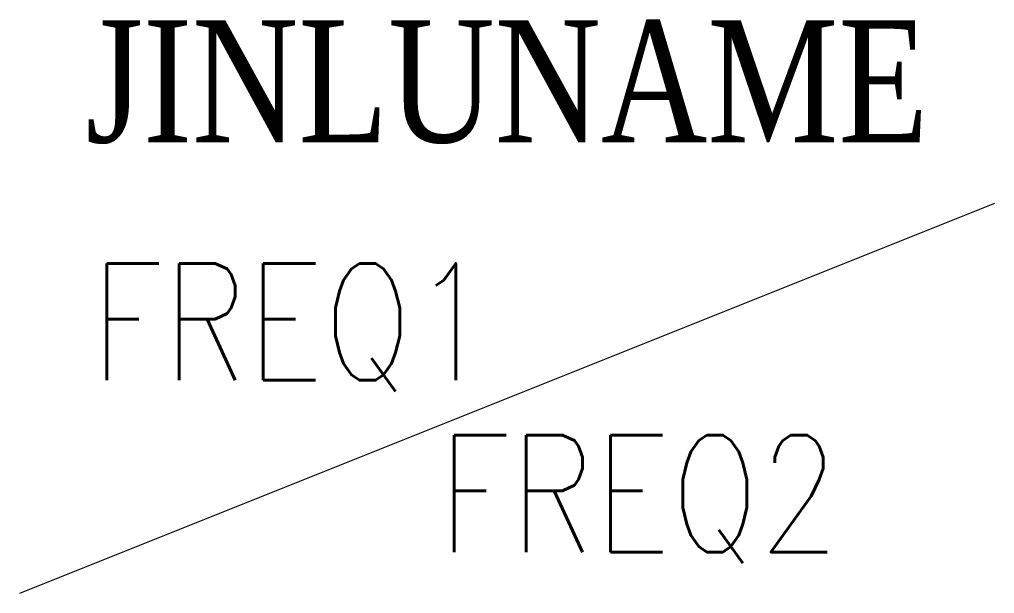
# Model space of a CAD drawing. Header units: millimetres. Extents: x -10 to 10, y -4 to 7.8.
import ezdxf
from ezdxf.enums import TextEntityAlignment as Align

# ---------------------------------------------------------------- set-up
doc = ezdxf.new("R2010")
doc.units = ezdxf.units.MM
doc.styles.add('CHINESE', font='TIMES.TTF')
doc.styles.get("Standard").update_dxf_attribs({"font": 'txt.shx', "bigfont": 'hztxt.shx'})

msp = doc.modelspace()

# ---------------------------------------------------------------- linework, layer by layer
msp.add_line((10, 4), (-10, -4))

# ---------------------------------------------------------------- texts
at = {"style": 'CHINESE', "width": 0.8}
msp.add_attdef('JINLUNAME', text='XJM', height=2.5, dxfattribs=at).set_placement((0, 6.5), align=Align.MIDDLE)
at = {"width": 0.8}
msp.add_attdef('FREQ1', text='1700-1', height=2.4, dxfattribs=at).set_placement((-0.3091, 0.3747), align=Align.RIGHT)
msp.add_attdef('FREQ2', (-1.4156, -3.1485), '2000-1', height=2.4, dxfattribs=at)

doc.saveas('drawing.dxf')
